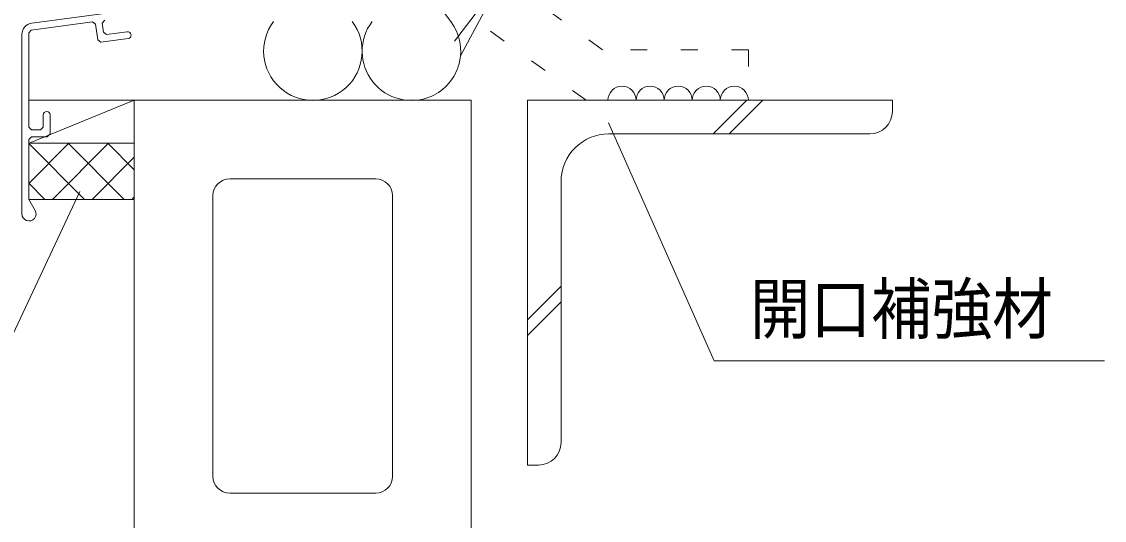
# Model space of a CAD drawing. Units: millimetres, scale not verified. Extents: x -1209 to 1209, y -852 to 852.
# Drawn here: x -413.3 to -220.5, y -619.9 to -531 of the extents above; entities that cross this region are included whole.
import ezdxf
from ezdxf.enums import TextEntityAlignment as Align

# ---------------------------------------------------------------- set-up
doc = ezdxf.new("R2010")
doc.units = ezdxf.units.MM
doc.header["$LTSCALE"] = 3
doc.linetypes.add('USER1', pattern=[3, 1, -2])
for name, color, linetype, lineweight in [('0-2_0-1AL', 5, 'Continuous', 18), ('0-3_0-2SUNPO', 7, 'Continuous', 18), ('0-4_0-3STEEL', 6, 'Continuous', 18), ('0-6_0-5FUKUSIZA', 3, 'Continuous', 18), ('0-9_0-8SASH', 4, 'Continuous', 18)]:
    doc.layers.add(name, color=color, linetype=linetype, lineweight=lineweight)
doc.styles.add('ＭＳ ゴシック', font='')
doc.styles.get('ＭＳ ゴシック').set_extended_font_data('MS Gothic')

msp = doc.modelspace()

# ---------------------------------------------------------------- linework, layer by layer
at = {"layer": '0-2_0-1AL'}
for p, q in [((-333.286, -545.032), (-393.286, -545.032)), ((-393.286, -714.448), (-393.286, -545.032)), ((-333.286, -713.834), (-333.286, -545.032)), ((-376.286, -559.032), (-350.286, -559.032)), ((-379.286, -562.032), (-379.286, -612.032)), ((-347.286, -562.032), (-347.286, -612.032)), ((-376.286, -615.032), (-350.286, -615.032))]:
    msp.add_line(p, q, dxfattribs=at)
for centre, start, end in [((-376.286, -562.032), 90, 180), ((-350.286, -562.032), 0, 90), ((-376.286, -612.032), 180, 270), ((-350.286, -612.032), 270, 0)]:
    msp.add_arc(centre, 3, start, end, dxfattribs=at)
at = {"layer": '0-3_0-2SUNPO'}
for p, q in [((-336.275, -534.539), (-272.952, -451.032)), ((-308.841, -549.041), (-289.995, -591.46)), ((-402.957, -561.315), (-423.707, -605.428)), ((-289.995, -591.46), (-220.532, -591.46))]:
    msp.add_line(p, q, dxfattribs=at)
at = {"layer": '0-4_0-3STEEL'}
for p, q in [((-323.286, -545.032), (-323.286, -610.032)), ((-258.285, -545.032), (-323.286, -545.032)), ((-290.178, -551.032), (-284.178, -545.032)), ((-287.349, -551.032), (-281.349, -545.032)), ((-258.285, -545.032), (-258.285, -547.032)), ((-262.284, -551.032), (-308.784, -551.032)), ((-317.286, -559.532), (-317.286, -606.032)), ((-323.286, -584.139), (-317.286, -578.139)), ((-323.286, -586.967), (-317.286, -580.967)), ((-321.285, -610.032), (-323.286, -610.032))]:
    msp.add_line(p, q, dxfattribs=at)
for centre, radius, start, end in [((-262.284, -547.032), 4, 270, 0), ((-308.784, -559.532), 8.5, 90, 180), ((-321.285, -606.032), 4, 270, 0)]:
    msp.add_arc(centre, radius, start, end, dxfattribs=at)
at = {"layer": '0-6_0-5FUKUSIZA'}
for p, q in [((-336.91, -531.034), (-342.175, -524.014)), ((-335.214, -537.098), (-328.135, -524.014)), ((-393.286, -545.032), (-412.086, -545.032)), ((-412.001, -552.696), (-393.286, -545.032)), ((-412.086, -552.696), (-393.286, -552.696)), ((-412.086, -552.781), (-412.001, -552.696)), ((-412.086, -559.852), (-404.93, -552.696)), ((-402.146, -562.696), (-412.086, -552.756)), ((-407.859, -562.696), (-397.859, -552.696)), ((-395.075, -562.696), (-405.075, -552.696)), ((-393.286, -557.413), (-398.004, -552.696)), ((-400.788, -562.696), (-393.286, -555.194)), ((-409.217, -562.696), (-412.086, -559.827)), ((-412.086, -562.696), (-393.286, -562.696)), ((-393.716, -562.696), (-393.286, -562.265))]:
    msp.add_line(p, q, dxfattribs=at)
for centre, radius, start, end in [((-361.48, -536.299), 8.775, 143.12273, 36.87018), ((-343.93, -536.299), 8.775, 143.12273, 293.57524), ((-343.93, -536.299), 8.775, 293.57524, 36.87015), ((-306.426, -545.032), 2.5, 0, 180), ((-301.425, -545.032), 2.5, 0, 180), ((-296.428, -545.032), 2.5, 0, 180), ((-291.426, -545.032), 2.5, 0, 180), ((-286.425, -545.032), 2.5, 0, 180)]:
    msp.add_arc(centre, radius, start, end, dxfattribs=at)
at = {"layer": '0-9_0-8SASH', "linetype": 'USER1'}
for p, q in [((-309.903, -536.032), (-343.719, -511.627)), ((-312.812, -545.032), (-348.986, -518.924)), ((-283.925, -536.032), (-309.903, -536.032)), ((-283.925, -536.032), (-283.925, -545.032))]:
    msp.add_line(p, q, dxfattribs=at)
at = {"layer": '0-9_0-8SASH'}
for p, q in [((-411.552, -531.3), (-365.22, -525.09)), ((-411.653, -532.524), (-400.738, -531.061)), ((-400.176, -531.49), (-400.738, -531.061)), ((-399.804, -534.266), (-400.176, -531.49)), ((-398.557, -530.769), (-398.986, -531.331)), ((-398.774, -532.917), (-398.986, -531.331)), ((-413.286, -533.282), (-413.286, -565.282)), ((-411.653, -532.524), (-412.086, -533.02)), ((-412.086, -533.02), (-412.086, -549.832)), ((-399.242, -534.695), (-394.385, -534.044)), ((-399.804, -534.266), (-399.242, -534.695)), ((-409.486, -547.632), (-409.486, -549.832)), ((-408.286, -547.632), (-408.286, -551.032)), ((-412.086, -549.832), (-411.586, -550.332)), ((-411.586, -550.332), (-409.986, -550.332)), ((-409.986, -550.332), (-409.486, -549.832)), ((-408.786, -551.532), (-408.286, -551.032)), ((-411.586, -551.532), (-412.086, -552.032)), ((-412.086, -552.032), (-412.086, -562.696)), ((-411.586, -551.532), (-408.786, -551.532)), ((-410.954, -564.657), (-412.086, -562.696))]:
    msp.add_line(p, q, dxfattribs=at)
msp.add_lwpolyline([(-398.774, -532.917), (-398.212, -533.346), (-394.545, -532.855)], dxfattribs=at)
for centre, radius, start, end in [((-411.286, -533.282), 2, 97.633, 180), ((-394.465, -533.449), 0.6, 277.633, 97.633), ((-408.886, -547.632), 0.6, 0, 180), ((-412.036, -565.282), 1.25, 180, 30)]:
    msp.add_arc(centre, radius, start, end, dxfattribs=at)

# ---------------------------------------------------------------- texts
at = {"layer": '0-3_0-2SUNPO', "style": 'ＭＳ ゴシック', "width": 0.9}
msp.add_text('開口補強材', height=8.791, dxfattribs=at).set_placement((-283.664, -589.227), align=Align.BOTTOM_LEFT)

doc.saveas('drawing.dxf')
